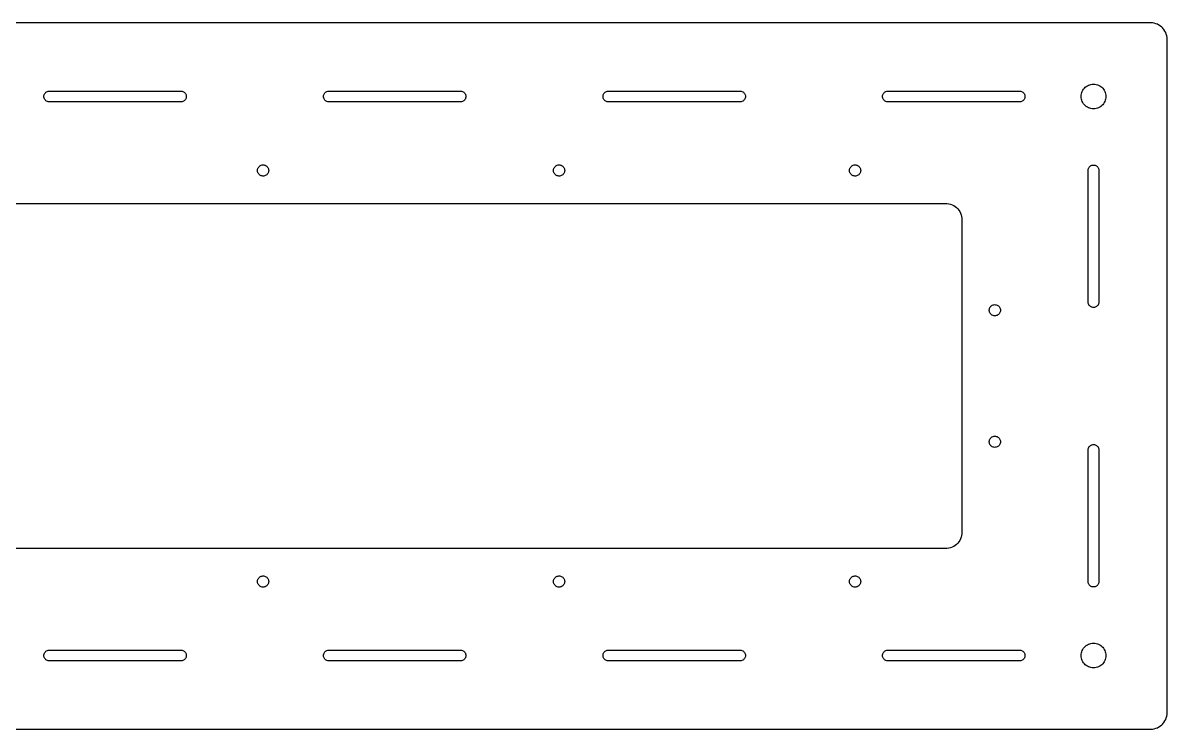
# Model space of a CAD drawing. Header units: metres. Extents: x -320 to 320, y -107 to 107.
# Drawn here: x -28 to 319.9, y -107.4 to 107.4 of the extents above; entities that cross this region are included whole.
import ezdxf

# ---------------------------------------------------------------- set-up
doc = ezdxf.new("R2010")
doc.units = ezdxf.units.M

msp = doc.modelspace()

# ---------------------------------------------------------------- linework, layer by layer
for p, q in [((314.875, 107.375), (-314.875, 107.375)), ((315.398, 107.348), (314.875, 107.375)), ((315.915, 107.266), (315.398, 107.348)), ((316.42, 107.13), (315.915, 107.266)), ((316.909, 106.943), (316.42, 107.13)), ((317.375, 106.705), (316.909, 106.943)), ((317.814, 106.42), (317.375, 106.705)), ((318.221, 106.091), (317.814, 106.42)), ((318.591, 105.721), (318.221, 106.091)), ((318.92, 105.314), (318.591, 105.721)), ((319.205, 104.875), (318.92, 105.314)), ((319.443, 104.409), (319.205, 104.875)), ((319.63, 103.92), (319.443, 104.409)), ((319.766, 103.415), (319.63, 103.92)), ((319.848, 102.898), (319.766, 103.415)), ((319.875, 102.375), (319.848, 102.898)), ((319.875, -102.375), (319.875, 102.375)), ((294.252, 86.875), (294.466, 87.2042)), ((294.466, 87.2042), (294.713, 87.5092)), ((294.713, 87.5092), (294.991, 87.7868)), ((294.991, 87.7868), (295.296, 88.0338)), ((295.296, 88.0338), (295.625, 88.2476)), ((295.625, 88.2476), (295.975, 88.4258)), ((295.975, 88.4258), (296.341, 88.5665)), ((296.341, 88.5665), (296.72, 88.668)), ((296.72, 88.668), (297.108, 88.7294)), ((297.108, 88.7294), (297.5, 88.75)), ((297.5, 88.75), (297.892, 88.7294)), ((297.892, 88.7294), (298.28, 88.668)), ((298.28, 88.668), (298.659, 88.5665)), ((298.659, 88.5665), (299.025, 88.4258)), ((299.025, 88.4258), (299.375, 88.2476)), ((299.375, 88.2476), (299.704, 88.0338)), ((299.704, 88.0338), (300.009, 87.7868)), ((300.009, 87.7868), (300.287, 87.5092)), ((300.287, 87.5092), (300.534, 87.2042)), ((300.534, 87.2042), (300.748, 86.875)), ((-21.65, 85), (-21.6316, 85.2459)), ((-21.6316, 84.7541), (-21.65, 85)), ((-21.6316, 85.2459), (-21.5767, 85.4863)), ((-21.5767, 84.5137), (-21.6316, 84.7541)), ((-21.5767, 85.4863), (-21.4866, 85.7159)), ((-21.4866, 84.2841), (-21.5767, 84.5137)), ((-21.4866, 85.7159), (-21.3633, 85.9295)), ((-21.3633, 84.0705), (-21.4866, 84.2841)), ((-21.3633, 85.9295), (-21.2095, 86.1223)), ((-21.2095, 83.8777), (-21.3633, 84.0705)), ((-21.2095, 86.1223), (-21.0287, 86.29)), ((-21.0287, 83.71), (-21.2095, 83.8777)), ((-21.0287, 86.29), (-20.825, 86.4289)), ((-20.825, 83.5711), (-21.0287, 83.71)), ((-20.825, 86.4289), (-20.6028, 86.5359)), ((-20.6028, 83.4641), (-20.825, 83.5711)), ((-20.6028, 86.5359), (-20.3672, 86.6086)), ((-20.3672, 86.6086), (-20.1233, 86.6454)), ((-20.1233, 86.6454), (20.1233, 86.6454)), ((20.1233, 86.6454), (20.3672, 86.6086)), ((20.3672, 86.6086), (20.6028, 86.5359)), ((20.6028, 86.5359), (20.825, 86.4289)), ((20.825, 83.5711), (20.6028, 83.4641)), ((20.825, 86.4289), (21.0287, 86.29)), ((21.0287, 83.71), (20.825, 83.5711)), ((21.0287, 86.29), (21.2095, 86.1223)), ((21.2095, 83.8777), (21.0287, 83.71)), ((21.2095, 86.1223), (21.3633, 85.9295)), ((21.3633, 84.0705), (21.2095, 83.8777)), ((21.3633, 85.9295), (21.4866, 85.7159)), ((21.4866, 84.2841), (21.3633, 84.0705)), ((21.4866, 85.7159), (21.5767, 85.4863)), ((21.5767, 84.5137), (21.4866, 84.2841)), ((21.5767, 85.4863), (21.6316, 85.2459)), ((21.6316, 84.7541), (21.5767, 84.5137)), ((21.6316, 85.2459), (21.65, 85)), ((21.65, 85), (21.6316, 84.7541)), ((63.35, 85), (63.3684, 85.2459)), ((63.3684, 84.7541), (63.35, 85)), ((63.3684, 85.2459), (63.4233, 85.4863)), ((63.4233, 84.5137), (63.3684, 84.7541)), ((63.4233, 85.4863), (63.5134, 85.7159)), ((63.5134, 84.2841), (63.4233, 84.5137)), ((63.5134, 85.7159), (63.6367, 85.9295)), ((63.6367, 84.0705), (63.5134, 84.2841)), ((63.6367, 85.9295), (63.7905, 86.1223)), ((63.7905, 83.8777), (63.6367, 84.0705)), ((63.7905, 86.1223), (63.9712, 86.29)), ((63.9712, 83.71), (63.7905, 83.8777)), ((63.9712, 86.29), (64.175, 86.4289)), ((64.175, 83.5711), (63.9712, 83.71)), ((64.175, 86.4289), (64.3972, 86.5359)), ((64.3972, 83.4641), (64.175, 83.5711)), ((64.3972, 86.5359), (64.6328, 86.6086)), ((64.6328, 86.6086), (64.8767, 86.6454)), ((64.8767, 86.6454), (105.123, 86.6454)), ((105.123, 86.6454), (105.367, 86.6086)), ((105.367, 86.6086), (105.603, 86.5359)), ((105.603, 86.5359), (105.825, 86.4289)), ((105.825, 83.5711), (105.603, 83.4641)), ((105.825, 86.4289), (106.029, 86.29)), ((106.029, 83.71), (105.825, 83.5711)), ((106.029, 86.29), (106.21, 86.1223)), ((106.21, 83.8777), (106.029, 83.71)), ((106.21, 86.1223), (106.363, 85.9295)), ((106.363, 84.0705), (106.21, 83.8777)), ((106.363, 85.9295), (106.487, 85.7159)), ((106.487, 84.2841), (106.363, 84.0705)), ((106.487, 85.7159), (106.577, 85.4863)), ((106.577, 84.5137), (106.487, 84.2841)), ((106.577, 85.4863), (106.632, 85.2459)), ((106.632, 84.7541), (106.577, 84.5137)), ((106.632, 85.2459), (106.65, 85)), ((106.65, 85), (106.632, 84.7541)), ((148.35, 85), (148.368, 85.2459)), ((148.368, 84.7541), (148.35, 85)), ((148.368, 85.2459), (148.423, 85.4863)), ((148.423, 84.5137), (148.368, 84.7541)), ((148.423, 85.4863), (148.513, 85.7159)), ((148.513, 84.2841), (148.423, 84.5137)), ((148.513, 85.7159), (148.637, 85.9295)), ((148.637, 84.0705), (148.513, 84.2841)), ((148.637, 85.9295), (148.79, 86.1223)), ((148.79, 83.8777), (148.637, 84.0705)), ((148.79, 86.1223), (148.971, 86.29)), ((148.971, 83.71), (148.79, 83.8777)), ((148.971, 86.29), (149.175, 86.4289)), ((149.175, 83.5711), (148.971, 83.71)), ((149.175, 86.4289), (149.397, 86.5359)), ((149.397, 83.4641), (149.175, 83.5711)), ((149.397, 86.5359), (149.633, 86.6086)), ((149.633, 86.6086), (149.877, 86.6454)), ((149.877, 86.6454), (190.123, 86.6454)), ((190.123, 86.6454), (190.367, 86.6086)), ((190.367, 86.6086), (190.603, 86.5359)), ((190.603, 86.5359), (190.825, 86.4289)), ((190.825, 83.5711), (190.603, 83.4641)), ((190.825, 86.4289), (191.029, 86.29)), ((191.029, 83.71), (190.825, 83.5711)), ((191.029, 86.29), (191.21, 86.1223)), ((191.21, 83.8777), (191.029, 83.71)), ((191.21, 86.1223), (191.363, 85.9295)), ((191.363, 84.0705), (191.21, 83.8777)), ((191.363, 85.9295), (191.487, 85.7159)), ((191.487, 84.2841), (191.363, 84.0705)), ((191.487, 85.7159), (191.577, 85.4863)), ((191.577, 84.5137), (191.487, 84.2841)), ((191.577, 85.4863), (191.632, 85.2459)), ((191.632, 84.7541), (191.577, 84.5137)), ((191.632, 85.2459), (191.65, 85)), ((191.65, 85), (191.632, 84.7541)), ((233.35, 85), (233.368, 85.2459)), ((233.368, 84.7541), (233.35, 85)), ((233.368, 85.2459), (233.423, 85.4863)), ((233.423, 84.5137), (233.368, 84.7541)), ((233.423, 85.4863), (233.513, 85.7159)), ((233.513, 84.2841), (233.423, 84.5137)), ((233.513, 85.7159), (233.637, 85.9295)), ((233.637, 84.0705), (233.513, 84.2841)), ((233.637, 85.9295), (233.79, 86.1223)), ((233.79, 83.8777), (233.637, 84.0705)), ((233.79, 86.1223), (233.971, 86.29)), ((233.971, 83.71), (233.79, 83.8777)), ((233.971, 86.29), (234.175, 86.4289)), ((234.175, 83.5711), (233.971, 83.71)), ((234.175, 86.4289), (234.397, 86.5359)), ((234.397, 83.4641), (234.175, 83.5711)), ((234.397, 86.5359), (234.633, 86.6086)), ((234.633, 86.6086), (234.877, 86.6454)), ((234.877, 86.6454), (275.123, 86.6454)), ((275.123, 86.6454), (275.367, 86.6086)), ((275.367, 86.6086), (275.603, 86.5359)), ((275.603, 86.5359), (275.825, 86.4289)), ((275.825, 83.5711), (275.603, 83.4641)), ((275.825, 86.4289), (276.029, 86.29)), ((276.029, 83.71), (275.825, 83.5711)), ((276.029, 86.29), (276.21, 86.1223)), ((276.21, 83.8777), (276.029, 83.71)), ((276.21, 86.1223), (276.363, 85.9295)), ((276.363, 84.0705), (276.21, 83.8777)), ((276.363, 85.9295), (276.487, 85.7159)), ((276.487, 84.2841), (276.363, 84.0705)), ((276.487, 85.7159), (276.577, 85.4863)), ((276.577, 84.5137), (276.487, 84.2841)), ((276.577, 85.4863), (276.632, 85.2459)), ((276.632, 84.7541), (276.577, 84.5137)), ((276.632, 85.2459), (276.65, 85)), ((276.65, 85), (276.632, 84.7541)), ((293.75, 85), (293.771, 85.392)), ((293.771, 84.608), (293.75, 85)), ((293.771, 85.392), (293.832, 85.7797)), ((293.832, 84.2203), (293.771, 84.608)), ((293.832, 85.7797), (293.934, 86.1588)), ((293.934, 83.8412), (293.832, 84.2203)), ((293.934, 86.1588), (294.074, 86.5253)), ((294.074, 83.4747), (293.934, 83.8412)), ((294.074, 86.5253), (294.252, 86.875)), ((300.748, 86.875), (300.926, 86.5253)), ((300.926, 86.5253), (301.066, 86.1588)), ((301.066, 83.8412), (300.926, 83.4747)), ((301.066, 86.1588), (301.168, 85.7797)), ((301.168, 84.2203), (301.066, 83.8412)), ((301.168, 85.7797), (301.229, 85.392)), ((301.229, 84.608), (301.168, 84.2203)), ((301.229, 85.392), (301.25, 85)), ((301.25, 85), (301.229, 84.608)), ((-20.3672, 83.3914), (-20.6028, 83.4641)), ((-20.1233, 83.3546), (-20.3672, 83.3914)), ((20.1233, 83.3546), (-20.1233, 83.3546)), ((20.3672, 83.3914), (20.1233, 83.3546)), ((20.6028, 83.4641), (20.3672, 83.3914)), ((64.6328, 83.3914), (64.3972, 83.4641)), ((64.8767, 83.3546), (64.6328, 83.3914)), ((105.123, 83.3546), (64.8767, 83.3546)), ((105.367, 83.3914), (105.123, 83.3546)), ((105.603, 83.4641), (105.367, 83.3914)), ((149.633, 83.3914), (149.397, 83.4641)), ((149.877, 83.3546), (149.633, 83.3914)), ((190.123, 83.3546), (149.877, 83.3546)), ((190.367, 83.3914), (190.123, 83.3546)), ((190.603, 83.4641), (190.367, 83.3914)), ((234.633, 83.3914), (234.397, 83.4641)), ((234.877, 83.3546), (234.633, 83.3914)), ((275.123, 83.3546), (234.877, 83.3546)), ((275.367, 83.3914), (275.123, 83.3546)), ((275.603, 83.4641), (275.367, 83.3914)), ((294.252, 83.125), (294.074, 83.4747)), ((294.466, 82.7958), (294.252, 83.125)), ((294.713, 82.4908), (294.466, 82.7958)), ((294.991, 82.2132), (294.713, 82.4908)), ((295.296, 81.9662), (294.991, 82.2132)), ((295.625, 81.7524), (295.296, 81.9662)), ((295.975, 81.5742), (295.625, 81.7524)), ((296.341, 81.4335), (295.975, 81.5742)), ((296.72, 81.3319), (296.341, 81.4335)), ((297.108, 81.2705), (296.72, 81.3319)), ((297.5, 81.25), (297.108, 81.2705)), ((297.892, 81.2705), (297.5, 81.25)), ((298.28, 81.3319), (297.892, 81.2705)), ((298.659, 81.4335), (298.28, 81.3319)), ((299.025, 81.5742), (298.659, 81.4335)), ((299.375, 81.7524), (299.025, 81.5742)), ((299.704, 81.9662), (299.375, 81.7524)), ((300.009, 82.2132), (299.704, 81.9662)), ((300.287, 82.4908), (300.009, 82.2132)), ((300.534, 82.7958), (300.287, 82.4908)), ((300.748, 83.125), (300.534, 82.7958)), ((300.926, 83.4747), (300.748, 83.125)), ((43.3045, 62.6241), (43.3407, 62.8696)), ((43.3407, 62.8696), (43.4122, 63.1073)), ((43.4122, 63.1073), (43.5175, 63.332)), ((43.5175, 63.332), (43.6544, 63.539)), ((43.6544, 63.539), (43.8201, 63.7238)), ((43.8201, 63.7238), (44.0108, 63.8826)), ((44.0108, 63.8826), (44.2227, 64.0119)), ((44.2227, 64.0119), (44.4511, 64.1089)), ((44.4511, 64.1089), (44.6912, 64.1717)), ((44.6912, 64.1717), (44.9379, 64.1989)), ((44.9379, 64.1989), (45.1859, 64.1898)), ((45.1859, 64.1898), (45.43, 64.1447)), ((45.43, 64.1447), (45.6649, 64.0646)), ((45.6649, 64.0646), (45.8856, 63.9511)), ((45.8856, 63.9511), (46.0874, 63.8067)), ((46.0874, 63.8067), (46.2661, 63.6344)), ((46.2661, 63.6344), (46.4178, 63.438)), ((46.4178, 63.438), (46.5393, 63.2216)), ((46.5393, 63.2216), (46.6279, 62.9898)), ((46.6279, 62.9898), (46.6819, 62.7475)), ((46.6819, 62.7475), (46.7, 62.5)), ((133.305, 62.6241), (133.341, 62.8696)), ((133.341, 62.8696), (133.412, 63.1073)), ((133.412, 63.1073), (133.518, 63.332)), ((133.518, 63.332), (133.654, 63.539)), ((133.654, 63.539), (133.82, 63.7238)), ((133.82, 63.7238), (134.011, 63.8826)), ((134.011, 63.8826), (134.223, 64.0119)), ((134.223, 64.0119), (134.451, 64.1089)), ((134.451, 64.1089), (134.691, 64.1717)), ((134.691, 64.1717), (134.938, 64.1989)), ((134.938, 64.1989), (135.186, 64.1898)), ((135.186, 64.1898), (135.43, 64.1447)), ((135.43, 64.1447), (135.665, 64.0646)), ((135.665, 64.0646), (135.886, 63.9511)), ((135.886, 63.9511), (136.087, 63.8067)), ((136.087, 63.8067), (136.266, 63.6344)), ((136.266, 63.6344), (136.418, 63.438)), ((136.418, 63.438), (136.539, 63.2216)), ((136.539, 63.2216), (136.628, 62.9898)), ((136.628, 62.9898), (136.682, 62.7475)), ((136.682, 62.7475), (136.7, 62.5)), ((223.305, 62.6241), (223.341, 62.8696)), ((223.341, 62.8696), (223.412, 63.1073)), ((223.412, 63.1073), (223.518, 63.332)), ((223.518, 63.332), (223.654, 63.539)), ((223.654, 63.539), (223.82, 63.7238)), ((223.82, 63.7238), (224.011, 63.8826)), ((224.011, 63.8826), (224.223, 64.0119)), ((224.223, 64.0119), (224.451, 64.1089)), ((224.451, 64.1089), (224.691, 64.1717)), ((224.691, 64.1717), (224.938, 64.1989)), ((224.938, 64.1989), (225.186, 64.1898)), ((225.186, 64.1898), (225.43, 64.1447)), ((225.43, 64.1447), (225.665, 64.0646)), ((225.665, 64.0646), (225.886, 63.9511)), ((225.886, 63.9511), (226.087, 63.8067)), ((226.087, 63.8067), (226.266, 63.6344)), ((226.266, 63.6344), (226.418, 63.438)), ((226.418, 63.438), (226.539, 63.2216)), ((226.539, 63.2216), (226.628, 62.9898)), ((226.628, 62.9898), (226.682, 62.7475)), ((226.682, 62.7475), (226.7, 62.5)), ((295.855, 62.6233), (295.891, 62.8672)), ((295.891, 62.8672), (295.964, 63.1028)), ((295.964, 63.1028), (296.071, 63.325)), ((296.071, 63.325), (296.21, 63.5287)), ((296.21, 63.5287), (296.378, 63.7095)), ((296.378, 63.7095), (296.571, 63.8633)), ((296.571, 63.8633), (296.784, 63.9866)), ((296.784, 63.9866), (297.014, 64.0767)), ((297.014, 64.0767), (297.254, 64.1316)), ((297.254, 64.1316), (297.5, 64.15)), ((297.5, 64.15), (297.746, 64.1316)), ((297.746, 64.1316), (297.986, 64.0767)), ((297.986, 64.0767), (298.216, 63.9866)), ((298.216, 63.9866), (298.429, 63.8633)), ((298.429, 63.8633), (298.622, 63.7095)), ((298.622, 63.7095), (298.79, 63.5287)), ((298.79, 63.5287), (298.929, 63.325)), ((298.929, 63.325), (299.036, 63.1028)), ((299.036, 63.1028), (299.109, 62.8672)), ((299.109, 62.8672), (299.145, 62.6233)), ((43.3045, 62.3759), (43.3045, 62.6241)), ((43.3407, 62.1304), (43.3045, 62.3759)), ((43.4122, 61.8927), (43.3407, 62.1304)), ((43.5175, 61.668), (43.4122, 61.8927)), ((43.6544, 61.461), (43.5175, 61.668)), ((43.8201, 61.2762), (43.6544, 61.461)), ((44.0108, 61.1174), (43.8201, 61.2762)), ((44.2227, 60.9881), (44.0108, 61.1174)), ((44.4511, 60.8911), (44.2227, 60.9881)), ((44.6912, 60.8283), (44.4511, 60.8911)), ((44.9379, 60.8011), (44.6912, 60.8283)), ((45.1859, 60.8102), (44.9379, 60.8011)), ((45.43, 60.8553), (45.1859, 60.8102)), ((45.6649, 60.9354), (45.43, 60.8553)), ((45.8856, 61.0489), (45.6649, 60.9354)), ((46.0874, 61.1933), (45.8856, 61.0489)), ((46.2661, 61.3656), (46.0874, 61.1933)), ((46.4178, 61.562), (46.2661, 61.3656)), ((46.5393, 61.7784), (46.4178, 61.562)), ((46.6279, 62.0102), (46.5393, 61.7784)), ((46.6819, 62.2525), (46.6279, 62.0102)), ((46.7, 62.5), (46.6819, 62.2525)), ((133.305, 62.3759), (133.305, 62.6241)), ((133.341, 62.1304), (133.305, 62.3759)), ((133.412, 61.8927), (133.341, 62.1304)), ((133.518, 61.668), (133.412, 61.8927)), ((133.654, 61.461), (133.518, 61.668)), ((133.82, 61.2762), (133.654, 61.461)), ((134.011, 61.1174), (133.82, 61.2762)), ((134.223, 60.9881), (134.011, 61.1174)), ((134.451, 60.8911), (134.223, 60.9881)), ((134.691, 60.8283), (134.451, 60.8911)), ((134.938, 60.8011), (134.691, 60.8283)), ((135.186, 60.8102), (134.938, 60.8011)), ((135.43, 60.8553), (135.186, 60.8102)), ((135.665, 60.9354), (135.43, 60.8553)), ((135.886, 61.0489), (135.665, 60.9354)), ((136.087, 61.1933), (135.886, 61.0489)), ((136.266, 61.3656), (136.087, 61.1933)), ((136.418, 61.562), (136.266, 61.3656)), ((136.539, 61.7784), (136.418, 61.562)), ((136.628, 62.0102), (136.539, 61.7784)), ((136.682, 62.2525), (136.628, 62.0102)), ((136.7, 62.5), (136.682, 62.2525)), ((223.305, 62.3759), (223.305, 62.6241)), ((223.341, 62.1304), (223.305, 62.3759)), ((223.412, 61.8927), (223.341, 62.1304)), ((223.518, 61.668), (223.412, 61.8927)), ((223.654, 61.461), (223.518, 61.668)), ((223.82, 61.2762), (223.654, 61.461)), ((224.011, 61.1174), (223.82, 61.2762)), ((224.223, 60.9881), (224.011, 61.1174)), ((224.451, 60.8911), (224.223, 60.9881)), ((224.691, 60.8283), (224.451, 60.8911)), ((224.938, 60.8011), (224.691, 60.8283)), ((225.186, 60.8102), (224.938, 60.8011)), ((225.43, 60.8553), (225.186, 60.8102)), ((225.665, 60.9354), (225.43, 60.8553)), ((225.886, 61.0489), (225.665, 60.9354)), ((226.087, 61.1933), (225.886, 61.0489)), ((226.266, 61.3656), (226.087, 61.1933)), ((226.418, 61.562), (226.266, 61.3656)), ((226.539, 61.7784), (226.418, 61.562)), ((226.628, 62.0102), (226.539, 61.7784)), ((226.682, 62.2525), (226.628, 62.0102)), ((226.7, 62.5), (226.682, 62.2525)), ((295.855, 22.3767), (295.855, 62.6233)), ((299.145, 62.6233), (299.145, 22.3767)), ((-252.5, 52.5), (252.5, 52.5)), ((252.5, 52.5), (253.023, 52.4726)), ((253.023, 52.4726), (253.54, 52.3907)), ((253.54, 52.3907), (254.045, 52.2553)), ((254.045, 52.2553), (254.534, 52.0677)), ((254.534, 52.0677), (255, 51.8301)), ((255, 51.8301), (255.439, 51.5451)), ((255.439, 51.5451), (255.846, 51.2157)), ((255.846, 51.2157), (256.216, 50.8457)), ((256.216, 50.8457), (256.545, 50.4389)), ((256.545, 50.4389), (256.83, 50)), ((256.83, 50), (257.068, 49.5337)), ((257.068, 49.5337), (257.255, 49.0451)), ((257.255, 49.0451), (257.391, 48.5396)), ((257.391, 48.5396), (257.473, 48.0226)), ((257.473, 48.0226), (257.5, 47.5)), ((257.5, 47.5), (257.5, -47.5)), ((266.018, 20.832), (266.154, 21.039)), ((266.154, 21.039), (266.32, 21.2238)), ((266.32, 21.2238), (266.511, 21.3826)), ((266.511, 21.3826), (266.723, 21.5119)), ((266.723, 21.5119), (266.951, 21.6089)), ((266.951, 21.6089), (267.191, 21.6717)), ((267.191, 21.6717), (267.438, 21.6989)), ((267.438, 21.6989), (267.686, 21.6898)), ((267.686, 21.6898), (267.93, 21.6447)), ((267.93, 21.6447), (268.165, 21.5646)), ((268.165, 21.5646), (268.386, 21.4511)), ((268.386, 21.4511), (268.587, 21.3067)), ((268.587, 21.3067), (268.766, 21.1344)), ((268.766, 21.1344), (268.918, 20.938)), ((268.918, 20.938), (269.039, 20.7216)), ((295.891, 22.1328), (295.855, 22.3767)), ((295.964, 21.8972), (295.891, 22.1328)), ((296.071, 21.675), (295.964, 21.8972)), ((296.21, 21.4712), (296.071, 21.675)), ((296.378, 21.2905), (296.21, 21.4712)), ((296.571, 21.1367), (296.378, 21.2905)), ((296.784, 21.0134), (296.571, 21.1367)), ((297.014, 20.9233), (296.784, 21.0134)), ((297.254, 20.8684), (297.014, 20.9233)), ((297.986, 20.9233), (297.746, 20.8684)), ((298.216, 21.0134), (297.986, 20.9233)), ((298.429, 21.1367), (298.216, 21.0134)), ((298.622, 21.2905), (298.429, 21.1367)), ((298.79, 21.4712), (298.622, 21.2905)), ((298.929, 21.675), (298.79, 21.4712)), ((299.036, 21.8972), (298.929, 21.675)), ((299.109, 22.1328), (299.036, 21.8972)), ((299.145, 22.3767), (299.109, 22.1328)), ((265.805, 20.1241), (265.841, 20.3696)), ((265.805, 19.8759), (265.805, 20.1241)), ((265.841, 19.6304), (265.805, 19.8759)), ((265.841, 20.3696), (265.912, 20.6073)), ((265.912, 19.3927), (265.841, 19.6304)), ((265.912, 20.6073), (266.018, 20.832)), ((266.018, 19.168), (265.912, 19.3927)), ((266.154, 18.961), (266.018, 19.168)), ((266.32, 18.7762), (266.154, 18.961)), ((266.511, 18.6174), (266.32, 18.7762)), ((266.723, 18.4881), (266.511, 18.6174)), ((266.951, 18.3911), (266.723, 18.4881)), ((267.191, 18.3283), (266.951, 18.3911)), ((267.438, 18.3011), (267.191, 18.3283)), ((267.686, 18.3102), (267.438, 18.3011)), ((267.93, 18.3553), (267.686, 18.3102)), ((268.165, 18.4354), (267.93, 18.3553)), ((268.386, 18.5489), (268.165, 18.4354)), ((268.587, 18.6933), (268.386, 18.5489)), ((268.766, 18.8656), (268.587, 18.6933)), ((268.918, 19.062), (268.766, 18.8656)), ((269.039, 19.2784), (268.918, 19.062)), ((269.039, 20.7216), (269.128, 20.4898)), ((269.128, 19.5102), (269.039, 19.2784)), ((269.128, 20.4898), (269.182, 20.2475)), ((269.182, 19.7525), (269.128, 19.5102)), ((269.182, 20.2475), (269.2, 20)), ((269.2, 20), (269.182, 19.7525)), ((297.5, 20.85), (297.254, 20.8684)), ((297.746, 20.8684), (297.5, 20.85)), ((265.805, -19.8759), (265.841, -19.6304)), ((265.805, -20.1241), (265.805, -19.8759)), ((265.841, -20.3696), (265.805, -20.1241)), ((265.841, -19.6304), (265.912, -19.3927)), ((265.912, -20.6073), (265.841, -20.3696)), ((265.912, -19.3927), (266.018, -19.168)), ((266.018, -20.832), (265.912, -20.6073)), ((266.018, -19.168), (266.154, -18.961)), ((266.154, -21.039), (266.018, -20.832)), ((266.154, -18.961), (266.32, -18.7762)), ((266.32, -18.7762), (266.511, -18.6174)), ((266.511, -18.6174), (266.723, -18.4881)), ((266.723, -18.4881), (266.951, -18.3911)), ((266.951, -18.3911), (267.191, -18.3283)), ((267.191, -18.3283), (267.438, -18.3011)), ((267.438, -18.3011), (267.686, -18.3102)), ((267.686, -18.3102), (267.93, -18.3553)), ((267.93, -18.3553), (268.165, -18.4354)), ((268.165, -18.4354), (268.386, -18.5489)), ((268.386, -18.5489), (268.587, -18.6933)), ((268.587, -18.6933), (268.766, -18.8656)), ((268.766, -18.8656), (268.918, -19.062)), ((268.918, -19.062), (269.039, -19.2784)), ((269.039, -20.7216), (268.918, -20.938)), ((269.039, -19.2784), (269.128, -19.5102)), ((269.128, -20.4898), (269.039, -20.7216)), ((269.128, -19.5102), (269.182, -19.7525)), ((269.182, -20.2475), (269.128, -20.4898)), ((269.182, -19.7525), (269.2, -20)), ((269.2, -20), (269.182, -20.2475)), ((297.014, -20.9233), (297.254, -20.8684)), ((297.254, -20.8684), (297.5, -20.85)), ((297.5, -20.85), (297.746, -20.8684)), ((297.746, -20.8684), (297.986, -20.9233)), ((266.32, -21.2238), (266.154, -21.039)), ((266.511, -21.3826), (266.32, -21.2238)), ((266.723, -21.5119), (266.511, -21.3826)), ((266.951, -21.6089), (266.723, -21.5119)), ((267.191, -21.6717), (266.951, -21.6089)), ((267.438, -21.6989), (267.191, -21.6717)), ((267.686, -21.6898), (267.438, -21.6989)), ((267.93, -21.6447), (267.686, -21.6898)), ((268.165, -21.5646), (267.93, -21.6447)), ((268.386, -21.4511), (268.165, -21.5646)), ((268.587, -21.3067), (268.386, -21.4511)), ((268.766, -21.1344), (268.587, -21.3067)), ((268.918, -20.938), (268.766, -21.1344)), ((295.855, -22.3767), (295.891, -22.1328)), ((295.855, -62.6233), (295.855, -22.3767)), ((295.891, -22.1328), (295.964, -21.8972)), ((295.964, -21.8972), (296.071, -21.675)), ((296.071, -21.675), (296.21, -21.4712)), ((296.21, -21.4712), (296.378, -21.2905)), ((296.378, -21.2905), (296.571, -21.1367)), ((296.571, -21.1367), (296.784, -21.0134)), ((296.784, -21.0134), (297.014, -20.9233)), ((297.986, -20.9233), (298.216, -21.0134)), ((298.216, -21.0134), (298.429, -21.1367)), ((298.429, -21.1367), (298.622, -21.2905)), ((298.622, -21.2905), (298.79, -21.4712)), ((298.79, -21.4712), (298.929, -21.675)), ((298.929, -21.675), (299.036, -21.8972)), ((299.036, -21.8972), (299.109, -22.1328)), ((299.109, -22.1328), (299.145, -22.3767)), ((299.145, -22.3767), (299.145, -62.6233)), ((257.391, -48.5396), (257.255, -49.0451)), ((257.473, -48.0226), (257.391, -48.5396)), ((257.5, -47.5), (257.473, -48.0226)), ((254.534, -52.0677), (254.045, -52.2553)), ((255, -51.8301), (254.534, -52.0677)), ((255.439, -51.5451), (255, -51.8301)), ((255.846, -51.2157), (255.439, -51.5451)), ((256.216, -50.8457), (255.846, -51.2157)), ((256.545, -50.4389), (256.216, -50.8457)), ((256.83, -50), (256.545, -50.4389)), ((257.068, -49.5337), (256.83, -50)), ((257.255, -49.0451), (257.068, -49.5337)), ((252.5, -52.5), (-252.5, -52.5)), ((253.023, -52.4726), (252.5, -52.5)), ((253.54, -52.3907), (253.023, -52.4726)), ((254.045, -52.2553), (253.54, -52.3907)), ((43.3045, -62.3759), (43.3407, -62.1304)), ((43.3045, -62.6241), (43.3045, -62.3759)), ((43.3407, -62.8696), (43.3045, -62.6241)), ((43.3407, -62.1304), (43.4122, -61.8927)), ((43.4122, -61.8927), (43.5175, -61.668)), ((43.5175, -61.668), (43.6544, -61.461)), ((43.6544, -61.461), (43.8201, -61.2762)), ((43.8201, -61.2762), (44.0108, -61.1174)), ((44.0108, -61.1174), (44.2227, -60.9881)), ((44.2227, -60.9881), (44.4511, -60.8911)), ((44.4511, -60.8911), (44.6912, -60.8283)), ((44.6912, -60.8283), (44.9379, -60.8011)), ((44.9379, -60.8011), (45.1859, -60.8102)), ((45.1859, -60.8102), (45.43, -60.8553)), ((45.43, -60.8553), (45.6649, -60.9354)), ((45.6649, -60.9354), (45.8856, -61.0489)), ((45.8856, -61.0489), (46.0874, -61.1933)), ((46.0874, -61.1933), (46.2661, -61.3656)), ((46.2661, -61.3656), (46.4178, -61.562)), ((46.4178, -61.562), (46.5393, -61.7784)), ((46.5393, -61.7784), (46.6279, -62.0102)), ((46.6279, -62.0102), (46.6819, -62.2525)), ((46.6819, -62.2525), (46.7, -62.5)), ((46.7, -62.5), (46.6819, -62.7475)), ((133.305, -62.3759), (133.341, -62.1304)), ((133.305, -62.6241), (133.305, -62.3759)), ((133.341, -62.8696), (133.305, -62.6241)), ((133.341, -62.1304), (133.412, -61.8927)), ((133.412, -61.8927), (133.518, -61.668)), ((133.518, -61.668), (133.654, -61.461)), ((133.654, -61.461), (133.82, -61.2762)), ((133.82, -61.2762), (134.011, -61.1174)), ((134.011, -61.1174), (134.223, -60.9881)), ((134.223, -60.9881), (134.451, -60.8911)), ((134.451, -60.8911), (134.691, -60.8283)), ((134.691, -60.8283), (134.938, -60.8011)), ((134.938, -60.8011), (135.186, -60.8102)), ((135.186, -60.8102), (135.43, -60.8553)), ((135.43, -60.8553), (135.665, -60.9354)), ((135.665, -60.9354), (135.886, -61.0489)), ((135.886, -61.0489), (136.087, -61.1933)), ((136.087, -61.1933), (136.266, -61.3656)), ((136.266, -61.3656), (136.418, -61.562)), ((136.418, -61.562), (136.539, -61.7784)), ((136.539, -61.7784), (136.628, -62.0102)), ((136.628, -62.0102), (136.682, -62.2525)), ((136.682, -62.2525), (136.7, -62.5)), ((136.7, -62.5), (136.682, -62.7475)), ((223.305, -62.3759), (223.341, -62.1304)), ((223.305, -62.6241), (223.305, -62.3759)), ((223.341, -62.8696), (223.305, -62.6241)), ((223.341, -62.1304), (223.412, -61.8927)), ((223.412, -61.8927), (223.518, -61.668)), ((223.518, -61.668), (223.654, -61.461)), ((223.654, -61.461), (223.82, -61.2762)), ((223.82, -61.2762), (224.011, -61.1174)), ((224.011, -61.1174), (224.223, -60.9881)), ((224.223, -60.9881), (224.451, -60.8911)), ((224.451, -60.8911), (224.691, -60.8283)), ((224.691, -60.8283), (224.938, -60.8011)), ((224.938, -60.8011), (225.186, -60.8102)), ((225.186, -60.8102), (225.43, -60.8553)), ((225.43, -60.8553), (225.665, -60.9354)), ((225.665, -60.9354), (225.886, -61.0489)), ((225.886, -61.0489), (226.087, -61.1933)), ((226.087, -61.1933), (226.266, -61.3656)), ((226.266, -61.3656), (226.418, -61.562)), ((226.418, -61.562), (226.539, -61.7784)), ((226.539, -61.7784), (226.628, -62.0102)), ((226.628, -62.0102), (226.682, -62.2525)), ((226.682, -62.2525), (226.7, -62.5)), ((226.7, -62.5), (226.682, -62.7475)), ((295.891, -62.8672), (295.855, -62.6233)), ((299.145, -62.6233), (299.109, -62.8672)), ((43.4122, -63.1073), (43.3407, -62.8696)), ((43.5175, -63.332), (43.4122, -63.1073)), ((43.6544, -63.539), (43.5175, -63.332)), ((43.8201, -63.7238), (43.6544, -63.539)), ((44.0108, -63.8826), (43.8201, -63.7238)), ((44.2227, -64.0119), (44.0108, -63.8826)), ((44.4511, -64.1089), (44.2227, -64.0119)), ((44.6912, -64.1717), (44.4511, -64.1089)), ((44.9379, -64.1989), (44.6912, -64.1717)), ((45.1859, -64.1898), (44.9379, -64.1989)), ((45.43, -64.1447), (45.1859, -64.1898)), ((45.6649, -64.0646), (45.43, -64.1447)), ((45.8856, -63.9511), (45.6649, -64.0646)), ((46.0874, -63.8067), (45.8856, -63.9511)), ((46.2661, -63.6344), (46.0874, -63.8067)), ((46.4178, -63.438), (46.2661, -63.6344)), ((46.5393, -63.2216), (46.4178, -63.438)), ((46.6279, -62.9898), (46.5393, -63.2216)), ((46.6819, -62.7475), (46.6279, -62.9898)), ((133.412, -63.1073), (133.341, -62.8696)), ((133.518, -63.332), (133.412, -63.1073)), ((133.654, -63.539), (133.518, -63.332)), ((133.82, -63.7238), (133.654, -63.539)), ((134.011, -63.8826), (133.82, -63.7238)), ((134.223, -64.0119), (134.011, -63.8826)), ((134.451, -64.1089), (134.223, -64.0119)), ((134.691, -64.1717), (134.451, -64.1089)), ((134.938, -64.1989), (134.691, -64.1717)), ((135.186, -64.1898), (134.938, -64.1989)), ((135.43, -64.1447), (135.186, -64.1898)), ((135.665, -64.0646), (135.43, -64.1447)), ((135.886, -63.9511), (135.665, -64.0646)), ((136.087, -63.8067), (135.886, -63.9511)), ((136.266, -63.6344), (136.087, -63.8067)), ((136.418, -63.438), (136.266, -63.6344)), ((136.539, -63.2216), (136.418, -63.438)), ((136.628, -62.9898), (136.539, -63.2216)), ((136.682, -62.7475), (136.628, -62.9898)), ((223.412, -63.1073), (223.341, -62.8696)), ((223.518, -63.332), (223.412, -63.1073)), ((223.654, -63.539), (223.518, -63.332)), ((223.82, -63.7238), (223.654, -63.539)), ((224.011, -63.8826), (223.82, -63.7238)), ((224.223, -64.0119), (224.011, -63.8826)), ((224.451, -64.1089), (224.223, -64.0119)), ((224.691, -64.1717), (224.451, -64.1089)), ((224.938, -64.1989), (224.691, -64.1717)), ((225.186, -64.1898), (224.938, -64.1989)), ((225.43, -64.1447), (225.186, -64.1898)), ((225.665, -64.0646), (225.43, -64.1447)), ((225.886, -63.9511), (225.665, -64.0646)), ((226.087, -63.8067), (225.886, -63.9511)), ((226.266, -63.6344), (226.087, -63.8067)), ((226.418, -63.438), (226.266, -63.6344)), ((226.539, -63.2216), (226.418, -63.438)), ((226.628, -62.9898), (226.539, -63.2216)), ((226.682, -62.7475), (226.628, -62.9898)), ((295.964, -63.1028), (295.891, -62.8672)), ((296.071, -63.325), (295.964, -63.1028)), ((296.21, -63.5287), (296.071, -63.325)), ((296.378, -63.7095), (296.21, -63.5287)), ((296.571, -63.8633), (296.378, -63.7095)), ((296.784, -63.9866), (296.571, -63.8633)), ((297.014, -64.0767), (296.784, -63.9866)), ((297.254, -64.1316), (297.014, -64.0767)), ((297.5, -64.15), (297.254, -64.1316)), ((297.746, -64.1316), (297.5, -64.15)), ((297.986, -64.0767), (297.746, -64.1316)), ((298.216, -63.9866), (297.986, -64.0767)), ((298.429, -63.8633), (298.216, -63.9866)), ((298.622, -63.7095), (298.429, -63.8633)), ((298.79, -63.5287), (298.622, -63.7095)), ((298.929, -63.325), (298.79, -63.5287)), ((299.036, -63.1028), (298.929, -63.325)), ((299.109, -62.8672), (299.036, -63.1028)), ((-20.825, -83.5711), (-20.6028, -83.4641)), ((-20.6028, -83.4641), (-20.3672, -83.3914)), ((-20.3672, -83.3914), (-20.1233, -83.3546)), ((-20.1233, -83.3546), (20.1233, -83.3546)), ((20.1233, -83.3546), (20.3672, -83.3914)), ((20.3672, -83.3914), (20.6028, -83.4641)), ((20.6028, -83.4641), (20.825, -83.5711)), ((64.175, -83.5711), (64.3972, -83.4641)), ((64.3972, -83.4641), (64.6328, -83.3914)), ((64.6328, -83.3914), (64.8767, -83.3546)), ((64.8767, -83.3546), (105.123, -83.3546)), ((105.123, -83.3546), (105.367, -83.3914)), ((105.367, -83.3914), (105.603, -83.4641)), ((105.603, -83.4641), (105.825, -83.5711)), ((149.175, -83.5711), (149.397, -83.4641)), ((149.397, -83.4641), (149.633, -83.3914)), ((149.633, -83.3914), (149.877, -83.3546)), ((149.877, -83.3546), (190.123, -83.3546)), ((190.123, -83.3546), (190.367, -83.3914)), ((190.367, -83.3914), (190.603, -83.4641)), ((190.603, -83.4641), (190.825, -83.5711)), ((234.175, -83.5711), (234.397, -83.4641)), ((234.397, -83.4641), (234.633, -83.3914)), ((234.633, -83.3914), (234.877, -83.3546)), ((234.877, -83.3546), (275.123, -83.3546)), ((275.123, -83.3546), (275.367, -83.3914)), ((275.367, -83.3914), (275.603, -83.4641)), ((275.603, -83.4641), (275.825, -83.5711)), ((293.934, -83.8412), (294.074, -83.4747)), ((294.074, -83.4747), (294.252, -83.125)), ((294.252, -83.125), (294.466, -82.7958)), ((294.466, -82.7958), (294.713, -82.4908)), ((294.713, -82.4908), (294.991, -82.2132)), ((294.991, -82.2132), (295.296, -81.9662)), ((295.296, -81.9662), (295.625, -81.7524)), ((295.625, -81.7524), (295.975, -81.5742)), ((295.975, -81.5742), (296.341, -81.4335)), ((296.341, -81.4335), (296.72, -81.3319)), ((296.72, -81.3319), (297.108, -81.2705)), ((297.108, -81.2705), (297.5, -81.25)), ((297.5, -81.25), (297.892, -81.2705)), ((297.892, -81.2705), (298.28, -81.3319)), ((298.28, -81.3319), (298.659, -81.4335)), ((298.659, -81.4335), (299.025, -81.5742)), ((299.025, -81.5742), (299.375, -81.7524)), ((299.375, -81.7524), (299.704, -81.9662)), ((299.704, -81.9662), (300.009, -82.2132)), ((300.009, -82.2132), (300.287, -82.4908)), ((300.287, -82.4908), (300.534, -82.7958)), ((300.534, -82.7958), (300.748, -83.125)), ((300.748, -83.125), (300.926, -83.4747)), ((300.926, -83.4747), (301.066, -83.8412)), ((-21.65, -85), (-21.6316, -84.7541)), ((-21.6316, -85.2459), (-21.65, -85)), ((-21.6316, -84.7541), (-21.5767, -84.5137)), ((-21.5767, -85.4863), (-21.6316, -85.2459)), ((-21.5767, -84.5137), (-21.4866, -84.2841)), ((-21.4866, -85.7159), (-21.5767, -85.4863)), ((-21.4866, -84.2841), (-21.3633, -84.0705)), ((-21.3633, -85.9295), (-21.4866, -85.7159)), ((-21.3633, -84.0705), (-21.2095, -83.8777)), ((-21.2095, -86.1223), (-21.3633, -85.9295)), ((-21.2095, -83.8777), (-21.0287, -83.71)), ((-21.0287, -86.29), (-21.2095, -86.1223)), ((-21.0287, -83.71), (-20.825, -83.5711)), ((-20.825, -86.4289), (-21.0287, -86.29)), ((-20.6028, -86.5359), (-20.825, -86.4289)), ((-20.3672, -86.6086), (-20.6028, -86.5359)), ((-20.1233, -86.6454), (-20.3672, -86.6086)), ((20.1233, -86.6454), (-20.1233, -86.6454)), ((20.3672, -86.6086), (20.1233, -86.6454)), ((20.6028, -86.5359), (20.3672, -86.6086)), ((20.825, -86.4289), (20.6028, -86.5359)), ((20.825, -83.5711), (21.0287, -83.71)), ((21.0287, -86.29), (20.825, -86.4289)), ((21.0287, -83.71), (21.2095, -83.8777)), ((21.2095, -86.1223), (21.0287, -86.29)), ((21.2095, -83.8777), (21.3633, -84.0705)), ((21.3633, -85.9295), (21.2095, -86.1223)), ((21.3633, -84.0705), (21.4866, -84.2841)), ((21.4866, -85.7159), (21.3633, -85.9295)), ((21.4866, -84.2841), (21.5767, -84.5137)), ((21.5767, -85.4863), (21.4866, -85.7159)), ((21.5767, -84.5137), (21.6316, -84.7541)), ((21.6316, -85.2459), (21.5767, -85.4863)), ((21.6316, -84.7541), (21.65, -85)), ((21.65, -85), (21.6316, -85.2459)), ((63.35, -85), (63.3684, -84.7541)), ((63.3684, -85.2459), (63.35, -85)), ((63.3684, -84.7541), (63.4233, -84.5137)), ((63.4233, -85.4863), (63.3684, -85.2459)), ((63.4233, -84.5137), (63.5134, -84.2841)), ((63.5134, -85.7159), (63.4233, -85.4863)), ((63.5134, -84.2841), (63.6367, -84.0705)), ((63.6367, -85.9295), (63.5134, -85.7159)), ((63.6367, -84.0705), (63.7905, -83.8777)), ((63.7905, -86.1223), (63.6367, -85.9295)), ((63.7905, -83.8777), (63.9712, -83.71)), ((63.9712, -86.29), (63.7905, -86.1223)), ((63.9712, -83.71), (64.175, -83.5711)), ((64.175, -86.4289), (63.9712, -86.29)), ((64.3972, -86.5359), (64.175, -86.4289)), ((64.6328, -86.6086), (64.3972, -86.5359)), ((64.8767, -86.6454), (64.6328, -86.6086)), ((105.123, -86.6454), (64.8767, -86.6454)), ((105.367, -86.6086), (105.123, -86.6454)), ((105.603, -86.5359), (105.367, -86.6086)), ((105.825, -86.4289), (105.603, -86.5359)), ((105.825, -83.5711), (106.029, -83.71)), ((106.029, -86.29), (105.825, -86.4289)), ((106.029, -83.71), (106.21, -83.8777)), ((106.21, -86.1223), (106.029, -86.29)), ((106.21, -83.8777), (106.363, -84.0705)), ((106.363, -85.9295), (106.21, -86.1223)), ((106.363, -84.0705), (106.487, -84.2841)), ((106.487, -85.7159), (106.363, -85.9295)), ((106.487, -84.2841), (106.577, -84.5137)), ((106.577, -85.4863), (106.487, -85.7159)), ((106.577, -84.5137), (106.632, -84.7541)), ((106.632, -85.2459), (106.577, -85.4863)), ((106.632, -84.7541), (106.65, -85)), ((106.65, -85), (106.632, -85.2459)), ((148.35, -85), (148.368, -84.7541)), ((148.368, -85.2459), (148.35, -85)), ((148.368, -84.7541), (148.423, -84.5137)), ((148.423, -85.4863), (148.368, -85.2459)), ((148.423, -84.5137), (148.513, -84.2841)), ((148.513, -85.7159), (148.423, -85.4863)), ((148.513, -84.2841), (148.637, -84.0705)), ((148.637, -85.9295), (148.513, -85.7159)), ((148.637, -84.0705), (148.79, -83.8777)), ((148.79, -86.1223), (148.637, -85.9295)), ((148.79, -83.8777), (148.971, -83.71)), ((148.971, -86.29), (148.79, -86.1223)), ((148.971, -83.71), (149.175, -83.5711)), ((149.175, -86.4289), (148.971, -86.29)), ((149.397, -86.5359), (149.175, -86.4289)), ((149.633, -86.6086), (149.397, -86.5359)), ((149.877, -86.6454), (149.633, -86.6086)), ((190.123, -86.6454), (149.877, -86.6454)), ((190.367, -86.6086), (190.123, -86.6454)), ((190.603, -86.5359), (190.367, -86.6086)), ((190.825, -86.4289), (190.603, -86.5359)), ((190.825, -83.5711), (191.029, -83.71)), ((191.029, -86.29), (190.825, -86.4289)), ((191.029, -83.71), (191.21, -83.8777)), ((191.21, -86.1223), (191.029, -86.29)), ((191.21, -83.8777), (191.363, -84.0705)), ((191.363, -85.9295), (191.21, -86.1223)), ((191.363, -84.0705), (191.487, -84.2841)), ((191.487, -85.7159), (191.363, -85.9295)), ((191.487, -84.2841), (191.577, -84.5137)), ((191.577, -85.4863), (191.487, -85.7159)), ((191.577, -84.5137), (191.632, -84.7541)), ((191.632, -85.2459), (191.577, -85.4863)), ((191.632, -84.7541), (191.65, -85)), ((191.65, -85), (191.632, -85.2459)), ((233.35, -85), (233.368, -84.7541)), ((233.368, -85.2459), (233.35, -85)), ((233.368, -84.7541), (233.423, -84.5137)), ((233.423, -85.4863), (233.368, -85.2459)), ((233.423, -84.5137), (233.513, -84.2841)), ((233.513, -85.7159), (233.423, -85.4863)), ((233.513, -84.2841), (233.637, -84.0705)), ((233.637, -85.9295), (233.513, -85.7159)), ((233.637, -84.0705), (233.79, -83.8777)), ((233.79, -86.1223), (233.637, -85.9295)), ((233.79, -83.8777), (233.971, -83.71)), ((233.971, -86.29), (233.79, -86.1223)), ((233.971, -83.71), (234.175, -83.5711)), ((234.175, -86.4289), (233.971, -86.29)), ((234.397, -86.5359), (234.175, -86.4289)), ((234.633, -86.6086), (234.397, -86.5359)), ((234.877, -86.6454), (234.633, -86.6086)), ((275.123, -86.6454), (234.877, -86.6454)), ((275.367, -86.6086), (275.123, -86.6454)), ((275.603, -86.5359), (275.367, -86.6086)), ((275.825, -86.4289), (275.603, -86.5359)), ((275.825, -83.5711), (276.029, -83.71)), ((276.029, -86.29), (275.825, -86.4289)), ((276.029, -83.71), (276.21, -83.8777)), ((276.21, -86.1223), (276.029, -86.29)), ((276.21, -83.8777), (276.363, -84.0705)), ((276.363, -85.9295), (276.21, -86.1223)), ((276.363, -84.0705), (276.487, -84.2841)), ((276.487, -85.7159), (276.363, -85.9295)), ((276.487, -84.2841), (276.577, -84.5137)), ((276.577, -85.4863), (276.487, -85.7159)), ((276.577, -84.5137), (276.632, -84.7541)), ((276.632, -85.2459), (276.577, -85.4863)), ((276.632, -84.7541), (276.65, -85)), ((276.65, -85), (276.632, -85.2459)), ((293.75, -85), (293.771, -84.608)), ((293.771, -85.392), (293.75, -85)), ((293.771, -84.608), (293.832, -84.2203)), ((293.832, -85.7797), (293.771, -85.392)), ((293.832, -84.2203), (293.934, -83.8412)), ((293.934, -86.1588), (293.832, -85.7797)), ((294.074, -86.5253), (293.934, -86.1588)), ((294.252, -86.875), (294.074, -86.5253)), ((294.466, -87.2042), (294.252, -86.875)), ((300.748, -86.875), (300.534, -87.2042)), ((300.926, -86.5253), (300.748, -86.875)), ((301.066, -86.1588), (300.926, -86.5253)), ((301.066, -83.8412), (301.168, -84.2203)), ((301.168, -85.7797), (301.066, -86.1588)), ((301.168, -84.2203), (301.229, -84.608)), ((301.229, -85.392), (301.168, -85.7797)), ((301.229, -84.608), (301.25, -85)), ((301.25, -85), (301.229, -85.392)), ((294.713, -87.5092), (294.466, -87.2042)), ((294.991, -87.7868), (294.713, -87.5092)), ((295.296, -88.0338), (294.991, -87.7868)), ((295.625, -88.2476), (295.296, -88.0338)), ((295.975, -88.4258), (295.625, -88.2476)), ((296.341, -88.5665), (295.975, -88.4258)), ((296.72, -88.668), (296.341, -88.5665)), ((297.108, -88.7294), (296.72, -88.668)), ((297.5, -88.75), (297.108, -88.7294)), ((297.892, -88.7294), (297.5, -88.75)), ((298.28, -88.668), (297.892, -88.7294)), ((298.659, -88.5665), (298.28, -88.668)), ((299.025, -88.4258), (298.659, -88.5665)), ((299.375, -88.2476), (299.025, -88.4258)), ((299.704, -88.0338), (299.375, -88.2476)), ((300.009, -87.7868), (299.704, -88.0338)), ((300.287, -87.5092), (300.009, -87.7868)), ((300.534, -87.2042), (300.287, -87.5092)), ((319.443, -104.409), (319.63, -103.92)), ((319.63, -103.92), (319.766, -103.415)), ((319.766, -103.415), (319.848, -102.898)), ((319.848, -102.898), (319.875, -102.375)), ((-314.875, -107.375), (314.875, -107.375)), ((314.875, -107.375), (315.398, -107.348)), ((315.398, -107.348), (315.915, -107.266)), ((315.915, -107.266), (316.42, -107.13)), ((316.42, -107.13), (316.909, -106.943)), ((316.909, -106.943), (317.375, -106.705)), ((317.375, -106.705), (317.814, -106.42)), ((317.814, -106.42), (318.221, -106.091)), ((318.221, -106.091), (318.591, -105.721)), ((318.591, -105.721), (318.92, -105.314)), ((318.92, -105.314), (319.205, -104.875)), ((319.205, -104.875), (319.443, -104.409))]:
    msp.add_line(p, q)

doc.saveas('drawing.dxf')
